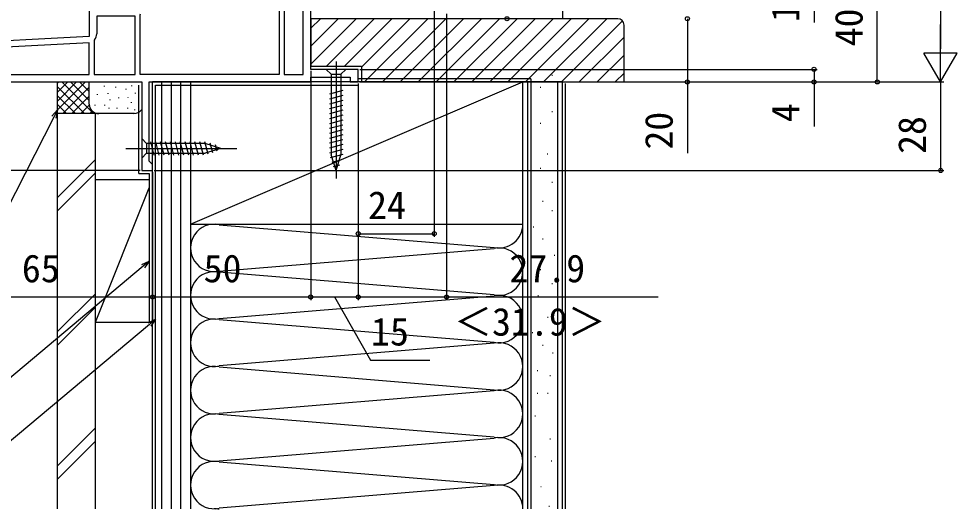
# Model space of a CAD drawing. Units: millimetres, scale not verified. Extents: x -525 to 525, y -783 to 778.
# Drawn here: x -342.2 to -45.8, y -67.9 to 87.3 of the extents above; entities that cross this region are included whole.
import ezdxf
from ezdxf.enums import TextEntityAlignment as Align

# ---------------------------------------------------------------- set-up
doc = ezdxf.new("R2010")
doc.units = ezdxf.units.MM
doc.header["$LTSCALE"] = 4
for name, color, linetype in [('0-3_YKK_11', 7, 'Continuous'), ('0-6_YKK_13', 4, 'Continuous'), ('0-8_YKK_D', 6, 'Continuous'), ('0-A_YSS_K', 3, 'Continuous'), ('0-B_YSS_KE', 3, 'Continuous')]:
    doc.layers.add(name, color=color, linetype=linetype)
doc.styles.add('ＭＳ ゴシック', font='')
doc.styles.get('ＭＳ ゴシック').set_extended_font_data('MS Gothic')

msp = doc.modelspace()

# ---------------------------------------------------------------- linework, layer by layer
at = {"layer": '0-3_YKK_11'}
for points in [[(-364, 67.3), (-303.4, 67.3), (-303.4, 39.3), (-300, 39.3), (-300, 41.2), (-300.5, 41.7), (-301, 42.2), (-301, 67.3), (-250, 67.3), (-250, 68.8), (-237.5, 68.8), (-237.5, 67.3), (-235, 67.3), (-235, 71.3), (-250, 71.3), (-250, 123.3), (-251.8, 123.3), (-251.8, 121.3), (-260, 121.3), (-260, 118)], [(-313.785, 96.126), (-312.793, 90.5), (-317.6, 90.5), (-317.6, 95.856), (-317.058, 96.724), (-317.377, 97.3), (-320, 97.3), (-320, 81.658), (-364.052, 79.35)], [(-261.4, 90.7), (-260, 90.7), (-260, 69.7)], [(-305.5, 69.7), (-305.5, 88.1), (-317.6, 88.1), (-317.6, 82.533)], [(-260, 69.7), (-303.9, 69.7), (-303.9, 88.5), (-303.762, 88.845)], [(-318.282, 80.665), (-318.4, 80.342), (-318.4, 69.7), (-305.5, 69.7)]]:
    msp.add_lwpolyline(points, dxfattribs=at)
for points in [[(-252.4, 69.7), (-252.4, 95.7), (-258.4, 95.7), (-258.4, 69.7)], [(-320, 79.656), (-362.6, 77.423), (-362.6, 69.7), (-320, 69.7)]]:
    msp.add_lwpolyline(points, close=True, dxfattribs=at)
msp.add_arc((-320.5, 82.533), 2.9, 319.88081, 0.00001, dxfattribs=at)
at = {"layer": '0-6_YKK_13'}
for p, q in [((-242, 73.8), (-242.001, 36.8)), ((-238.9, 71.3), (-240.45, 69.75)), ((-243.55, 69.75), (-243.55, 44.216)), ((-240.45, 69.75), (-240.45, 44.216)), ((-239.9, 64.555), (-244.1, 63.429)), ((-239.9, 63.002), (-244.1, 61.877)), ((-239.9, 61.449), (-244.1, 60.324)), ((-239.9, 59.896), (-244.1, 58.771)), ((-239.9, 58.343), (-244.1, 57.218)), ((-239.9, 56.79), (-244.1, 55.665)), ((-239.9, 55.237), (-244.1, 54.112)), ((-239.9, 53.684), (-244.1, 52.559)), ((-239.9, 52.131), (-244.1, 51.006)), ((-239.9, 50.579), (-244.1, 49.453)), ((-303.4, 49.4), (-303.4, 43.2)), ((-303.4, 49.4), (-301.85, 47.85)), ((-283.316, 47.85), (-301.85, 47.85)), ((-301.85, 47.85), (-301.85, 44.75)), ((-299.424, 44.2), (-300.549, 48.4)), ((-297.871, 44.2), (-298.996, 48.4)), ((-296.318, 44.2), (-297.443, 48.4)), ((-294.765, 44.2), (-295.89, 48.4)), ((-293.212, 44.2), (-294.337, 48.4)), ((-291.659, 44.2), (-292.784, 48.4)), ((-290.106, 44.2), (-291.231, 48.4)), ((-288.553, 44.2), (-289.679, 48.4)), ((-287, 44.2), (-288.126, 48.4)), ((-285.447, 44.2), (-286.573, 48.4)), ((-283.894, 44.2), (-285.02, 48.4)), ((-282.411, 44.459), (-283.467, 48.4)), ((-278.4, 46.3), (-283.316, 47.85)), ((-280.979, 44.91), (-281.792, 47.946)), ((-239.9, 49.026), (-244.1, 47.9)), ((-239.9, 47.473), (-244.1, 46.347)), ((-308.4, 46.3), (-273.4, 46.3)), ((-303.4, 43.2), (-301.85, 44.75)), ((-301.85, 44.75), (-283.316, 44.75)), ((-278.4, 46.3), (-283.316, 44.75)), ((-279.547, 45.362), (-280.096, 47.412)), ((-239.9, 45.92), (-244.1, 44.794)), ((-239.9, 44.367), (-243.842, 43.311)), ((-242, 39.3), (-243.55, 44.216)), ((-242, 39.3), (-243.55, 44.216)), ((-240.354, 42.692), (-243.39, 41.879)), ((-242, 39.3), (-240.45, 44.216)), ((-240.889, 40.996), (-242.939, 40.447))]:
    msp.add_line(p, q, dxfattribs=at)
msp.add_lwpolyline([(-238.9, 71.3), (-245.1, 71.3), (-243.55, 69.75), (-240.45, 69.75)], dxfattribs=at)
at = {"layer": '0-8_YKK_D'}
for p, q in [((-51, 446.804), (-51, 77.804)), ((-211, 152.1), (-211, 18.3)), ((-71, 67.304), (-71, 107.3)), ((-207.1, 88.804), (-207.1, -1.7)), ((-51, 67.304), (-51, 85.491)), ((-51, 67.304), (-56.25, 76.397)), ((-45.75, 76.397), (-56.25, 76.397)), ((-51, 67.304), (-45.75, 76.397)), ((-234.5, 71.3), (-90, 71.3)), ((-250, 70.8), (-250, -1.7)), ((-250, 70.8), (-250, -1.7)), ((-235, 66.8), (-235, 18.3)), ((-235, 66.8), (-235, -1.7)), ((-235, 66.8), (-235, -1.7)), ((-234.5, 67.304), (-50, 67.304)), ((-234.5, 67.304), (-50, 67.304)), ((-234.5, 67.304), (-70, 67.304)), ((-234.5, 67.304), (-130, 67.304)), ((-234.5, 67.3), (-90, 67.3)), ((-51, 67.304), (-51, 39.3)), ((-303.9, 39.3), (-386, 39.3)), ((-300, 38.8), (-300, -1.7)), ((-300, 38.8), (-300, -1.7)), ((-299.5, 39.3), (-50, 39.3)), ((-235, 19.3), (-211, 19.3)), ((-365, -0.7), (-300, -0.7)), ((-300, -0.7), (-250, -0.7)), ((-250, -0.7), (-235, -0.7))]:
    msp.add_line(p, q, dxfattribs=at)
for points in [[(-91, 123.3), (-91, 107.3), (-91, 86.091)], [(-131, 87.304), (-131, 67.304), (-131, 44.8)], [(-91, 71.3), (-91, 67.3), (-91, 53.182)], [(-330, 58.442), (-331.158, 56.17), (-367.461, -15.079), (-460.225, -15.079)], [(-331.766, 56.48), (-330, 58.442), (-330.549, 55.86)], [(-301, 10.669), (-302.953, 9.029), (-353.157, -33.097), (-441.642, -33.097)], [(-303.393, 9.553), (-301, 10.669), (-302.514, 8.506)], [(-242.5, -0.7), (-231.131, -20.7), (-212.404, -20.7)], [(-235, -0.7), (-207.1, -0.7), (-140.277, -0.7)], [(-299, -7.733), (-300.953, -9.372), (-353.157, -53.176), (-441.642, -53.176)], [(-301.393, -8.848), (-299, -7.733), (-300.514, -9.895)]]:
    msp.add_lwpolyline(points, dxfattribs=at)
for centre in [(-188, 87.304), (-131, 87.304), (-131, 87.304), (-91, 71.3), (-131, 67.304), (-91, 67.3), (-71, 67.304), (-51, 39.3), (-235, 19.3), (-211, 19.3), (-300, -0.7), (-300, -0.7), (-250, -0.7), (-250, -0.7), (-235, -0.7), (-235, -0.7), (-207.1, -0.7)]:
    msp.add_circle(centre, 0.637, dxfattribs=at)
at = {"layer": '0-A_YSS_K'}
for p, q in [((-170.5, 260.8), (-170.5, 87.3)), ((-250, 84.271), (-246.971, 87.3)), ((-250, 78.614), (-241.314, 87.3)), ((-250, 72.957), (-235.657, 87.3)), ((-245, 72.3), (-230, 87.3)), ((-239.343, 72.3), (-224.343, 87.3)), ((-234, 71.986), (-218.686, 87.3)), ((-233.029, 67.3), (-213.029, 87.3)), ((-227.373, 67.3), (-207.373, 87.3)), ((-221.716, 67.3), (-201.716, 87.3)), ((-216.059, 67.3), (-196.059, 87.3)), ((-210.402, 67.3), (-190.402, 87.3)), ((-204.745, 67.3), (-184.745, 87.3)), ((-199.088, 67.3), (-179.088, 87.3)), ((-193.431, 67.3), (-173.431, 87.3)), ((-187.775, 67.3), (-167.775, 87.3)), ((-182.118, 67.3), (-162.118, 87.3)), ((-176.461, 67.3), (-156.461, 87.3)), ((-170.804, 67.3), (-151.491, 86.613)), ((-165.147, 67.3), (-151, 81.447)), ((-159.49, 67.3), (-151, 75.79)), ((-173.801, 69.421), (-173.601, 69.421)), ((-153.833, 67.3), (-151, 70.133)), ((-330, 57.3), (-330, 67.3)), ((-330, 58.442), (-321.142, 67.3)), ((-330, 61.271), (-323.971, 67.3)), ((-330, 64.099), (-326.799, 67.3)), ((-330, 66.927), (-329.627, 67.3)), ((-330, 65.785), (-321.515, 57.3)), ((-328.686, 67.3), (-318.686, 57.3)), ((-328.314, 57.3), (-320, 65.614)), ((-325.858, 67.3), (-320, 61.442)), ((-323.029, 67.3), (-320, 64.271)), ((-320.201, 67.3), (-320, 67.099)), ((-320, 60.3), (-320, 67.3)), ((-315.245, 66.084), (-315.245, 65.884)), ((-311.651, 65.78), (-311.651, 65.58)), ((-306.585, 66.196), (-306.585, 65.996)), ((-288, 67.3), (-300, 67.3)), ((-300, -67.7), (-300, 67.3)), ((-297, -67.7), (-297, 67.3)), ((-294, -67.7), (-294, 67.3)), ((-291, -67.7), (-291, 67.3)), ((-288, 22.3), (-183, 67.3)), ((-288, 67.3), (-288, -67.7)), ((-181.5, 67.3), (-181.5, -67.7)), ((-177.531, 65.691), (-177.331, 65.691)), ((-172, 67.3), (-172, -67.7)), ((-169.5, -67.7), (-169.5, 66.801)), ((-330, 62.957), (-324.343, 57.3)), ((-325.485, 57.3), (-320, 62.785)), ((-317.505, 63.443), (-317.505, 63.243)), ((-314.158, 63.777), (-314.158, 63.577)), ((-310.706, 62.377), (-310.706, 62.177)), ((-308.434, 65.112), (-308.434, 64.912)), ((-307.767, 62.442), (-307.767, 62.242)), ((-305.498, 63.889), (-305.498, 63.689)), ((-330, 60.128), (-327.172, 57.3)), ((-322.657, 57.3), (-319.982, 59.975)), ((-318.172, 60.105), (-318.172, 59.905)), ((-315.159, 60.105), (-315.159, 59.905)), ((-313.499, 61.774), (-313.499, 61.574)), ((-306.754, 60.91), (-306.754, 60.71)), ((-180.515, 60.97), (-180.315, 60.97)), ((-317, 57.3), (-330, 57.3)), ((-319.828, 57.3), (-319.034, 58.095)), ((-305.649, 57.3), (-317, 57.3)), ((-313.833, 59.104), (-313.833, 58.904)), ((-311.318, 59.104), (-311.318, 58.904)), ((-307.936, 59.104), (-307.936, 58.904)), ((-305.667, 58.603), (-305.667, 58.403)), ((-173.801, 57.986), (-173.601, 57.986)), ((-177.531, 54.256), (-177.331, 54.256)), ((-180.515, 49.034), (-180.315, 49.034)), ((-175.293, 44.558), (-175.093, 44.558)), ((-318, 42.758), (-330, 30.758)), ((-177.531, 40.082), (-177.331, 40.082)), ((-330, 26.515), (-318, 38.515)), ((-318, -8.7), (-318, 36.3)), ((-301, 36.3), (-318, 36.3)), ((-300, 36.3), (-300, -8.7)), ((-173.801, 35.606), (-173.601, 35.606)), ((-318, -8.7), (-301, 33.8)), ((-180.515, 32.622), (-180.315, 32.622)), ((-176.785, 29.638), (-176.585, 29.638)), ((-173.801, 26.654), (-173.601, 26.654)), ((-288, 22.3), (-288, -67.7)), ((-278.968, 22.142), (-192.032, 14.958)), ((-183, -41.423), (-183, 22.3)), ((-179.769, 21.432), (-179.569, 21.432)), ((-176.785, 17.703), (-176.585, 17.703)), ((-278.968, 7.458), (-192.032, 14.642)), ((-173.055, 12.481), (-172.855, 12.481)), ((-192.032, -0.042), (-278.968, 7.142)), ((-177.531, 8.005), (-177.331, 8.005)), ((-173.801, 3.529), (-173.601, 3.529)), ((-318, 0.331), (-330, -11.669)), ((-278.968, -7.542), (-192.032, -0.358)), ((-178.277, -0.201), (-178.077, -0.201)), ((-318, -3.911), (-330, -15.911)), ((-318, -8.7), (-300, -8.7)), ((-278.968, -7.858), (-192.032, -15.042)), ((-175.217, -7.132), (-175.017, -7.132)), ((-180.019, -11.934), (-179.819, -11.934)), ((-192.032, -15.358), (-278.968, -22.542)), ((-176.818, -15.935), (-176.618, -15.935)), ((-173.616, -18.336), (-173.416, -18.336)), ((-278.968, -22.858), (-192.032, -30.042)), ((-178.418, -23.939), (-178.218, -23.939)), ((-174.417, -25.539), (-174.217, -25.539)), ((-192.032, -30.358), (-278.968, -37.542)), ((-178.418, -31.141), (-178.218, -31.141)), ((-175.217, -31.141), (-175.017, -31.141)), ((-192.032, -45.042), (-278.968, -37.858)), ((-179.219, -38.344), (-179.019, -38.344)), ((-318, -42.095), (-330, -54.095)), ((-318, -46.338), (-330, -58.338)), ((-278.968, -52.542), (-192.032, -45.358)), ((-174.417, -45.547), (-174.217, -45.547)), ((-278.968, -52.858), (-192.032, -60.042)), ((-179.219, -51.149), (-179.019, -51.149)), ((-174.083, -52.573), (-173.883, -52.573)), ((-192.032, -60.358), (-278.968, -67.542)), ((-177.36, -60.683), (-177.16, -60.683)), ((-174.765, -66.91), (-174.565, -66.91))]:
    msp.add_line(p, q, dxfattribs=at)
for centre, radius, start, end in [((-317, 60.3), 3, 180, 270), ((-305.9, 60.3), 3, 270, 326.44238), ((-280.5, 14.8), 7.5, 78.21647, 281.78351), ((-190.5, 22.3), 7.5, 258.21646, 0), ((-190.5, 7.3), 7.5, 258.21646, 101.78354), ((-280.5, -0.2), 7.5, 78.21647, 281.78351), ((-190.5, -7.7), 7.5, 258.21646, 101.78354), ((-280.5, -15.2), 7.5, 78.21647, 281.78351), ((-190.5, -22.7), 7.5, 258.21646, 101.78354), ((-280.5, -30.2), 7.5, 78.21647, 281.78352), ((-190.5, -37.7), 7.5, 258.21646, 101.78354), ((-280.5, -45.2), 7.5, 78.21647, 281.78351), ((-190.5, -52.7), 7.5, 258.21646, 101.78354), ((-280.5, -60.2), 7.5, 78.21647, 281.78351), ((-190.5, -67.7), 7.5, 359.99997, 101.78354), ((-280.5, -75.2), 7.5, 78.21647, 90.06416)]:
    msp.add_arc(centre, radius, start, end, dxfattribs=at)
at = {"layer": '0-B_YSS_KE'}
for p, q in [((-180.5, 68.3), (-235, 68.3)), ((-180.5, 68.3), (-180.5, -67.7)), ((-304.349, 38.3), (-304.349, 66.3)), ((-183, -67.7), (-183, 67.3)), ((-330, -67.7), (-330, 57.3))]:
    msp.add_line(p, q, dxfattribs=at)
for points in [[(-153, 87.3), (-250, 87.3), (-250, 72.3), (-234, 72.3), (-234, 67.3), (-151, 67.3), (-151, 85.3)], [(-299, -67.7), (-299, 66.3), (-235, 66.3)], [(-170.5, -67.7), (-170.5, 67.3), (-183, 67.3)], [(-318, -67.7), (-318, 57.3), (-330, 57.3)], [(-304.349, 38.3), (-301, 38.3), (-301, -8.7)]]:
    msp.add_lwpolyline(points, dxfattribs=at)
msp.add_lwpolyline([(-183, 22.3), (-183, 67.3), (-288, 67.3), (-288, 22.3)], close=True, dxfattribs=at)
msp.add_arc((-153, 85.3), 2, 0.00001, 89.99999, dxfattribs=at)

# ---------------------------------------------------------------- texts
at = {"layer": '0-8_YKK_D', "style": 'ＭＳ ゴシック'}
for s, p in [('16', (-93, 86.25)), ('40', (-73, 78.575)), ('4', (-93, 54.568)), ('20', (-133, 45.913)), ('28', (-53, 44.541))]:
    msp.add_text(s, height=8.798, rotation=90, dxfattribs=at).set_placement(p, align=Align.BOTTOM_LEFT)
for s, p in [('24', (-231.898, 21.3)), ('65', (-341.261, 1.3)), ('50', (-283.864, 1.3)), ('27.9', (-187.243, 1.3)), ('＜31.9＞', (-204.732, -15.586)), ('15', (-230.972, -18.7))]:
    msp.add_text(s, height=8.798, dxfattribs=at).set_placement(p, align=Align.BOTTOM_LEFT)

doc.saveas('drawing.dxf')
